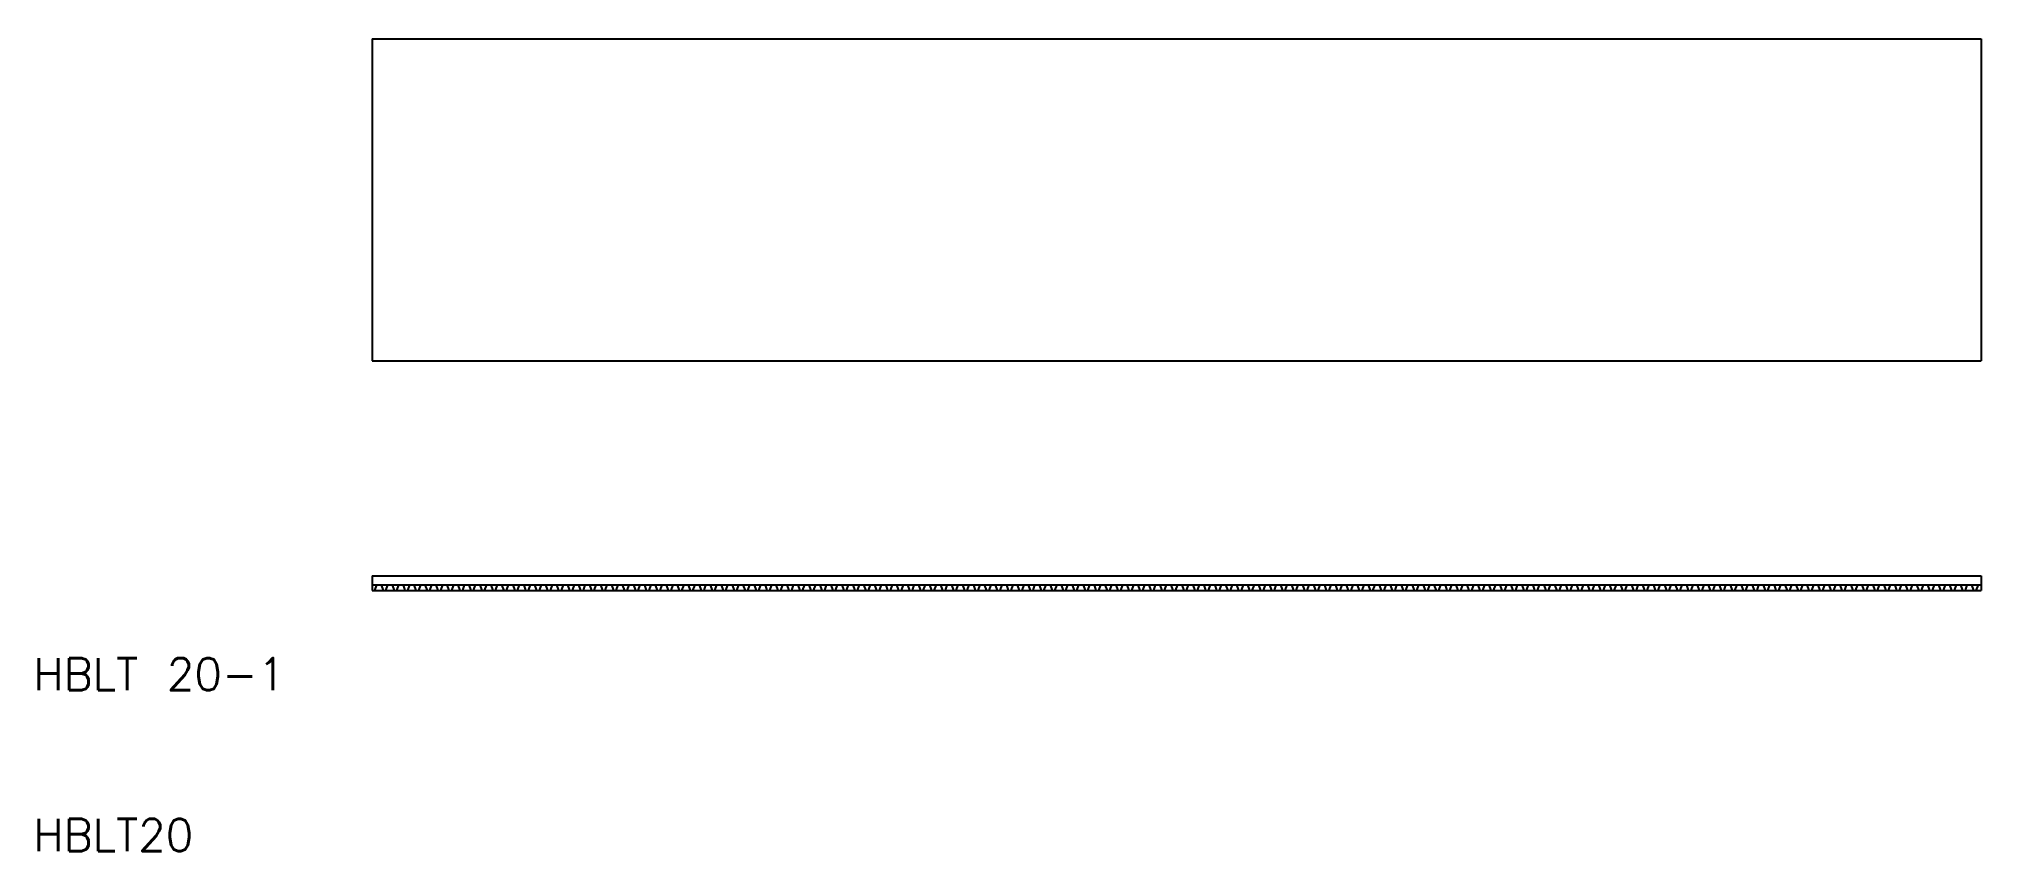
# Model space of a CAD drawing. Extents: x 10 to 131, y 10 to 60.
import ezdxf

# ---------------------------------------------------------------- set-up
doc = ezdxf.new("R2010")
doc.units = 0
doc.layers.get('0').update_dxf_attribs({"linetype": 'CONTINUOUS'})
doc.styles.get("Standard").update_dxf_attribs({"font": 'txt.shx', "bigfont": 'extfont.shx'})

msp = doc.modelspace()

# ---------------------------------------------------------------- linework, layer by layer
at = {"color": 7, "linetype": 'CONTINUOUS'}
for p, q in [((31.07, 60.48), (131.07, 60.48)), ((31.07, 60.48), (31.07, 40.48)), ((31.07, 40.48), (131.07, 40.48)), ((31.07, 27.1), (131.07, 27.1)), ((31.07, 27.1), (31.07, 26.2)), ((31.07, 26.55), (131.07, 26.55)), ((31.07, 26.2), (131.07, 26.2)), ((31.23, 26.2), (31.36, 26.55)), ((31.62, 26.55), (31.74, 26.2)), ((31.92, 26.2), (32.04, 26.55)), ((32.3, 26.55), (32.42, 26.2)), ((32.6, 26.2), (32.72, 26.55)), ((32.98, 26.55), (33.1, 26.2)), ((33.28, 26.2), (33.4, 26.55)), ((33.66, 26.55), (33.78, 26.2)), ((33.96, 26.2), (34.08, 26.55)), ((34.34, 26.55), (34.47, 26.2)), ((34.64, 26.2), (34.77, 26.55)), ((35.02, 26.55), (35.15, 26.2)), ((35.32, 26.2), (35.45, 26.55)), ((35.71, 26.55), (35.83, 26.2)), ((36.01, 26.2), (36.13, 26.55)), ((36.39, 26.55), (36.51, 26.2)), ((36.69, 26.2), (36.81, 26.55)), ((37.07, 26.55), (37.19, 26.2)), ((37.37, 26.2), (37.49, 26.55)), ((37.75, 26.55), (37.88, 26.2)), ((38.05, 26.2), (38.18, 26.55)), ((38.43, 26.55), (38.56, 26.2)), ((38.73, 26.2), (38.86, 26.55)), ((39.11, 26.55), (39.24, 26.2)), ((39.41, 26.2), (39.54, 26.55)), ((39.8, 26.55), (39.92, 26.2)), ((40.1, 26.2), (40.22, 26.55)), ((40.48, 26.55), (40.6, 26.2)), ((40.78, 26.2), (40.9, 26.55)), ((41.16, 26.55), (41.28, 26.2)), ((41.46, 26.2), (41.58, 26.55)), ((41.84, 26.55), (41.97, 26.2)), ((42.14, 26.2), (42.27, 26.55)), ((42.52, 26.55), (42.65, 26.2)), ((42.82, 26.2), (42.95, 26.55)), ((43.21, 26.55), (43.33, 26.2)), ((43.51, 26.2), (43.63, 26.55)), ((43.89, 26.55), (44.01, 26.2)), ((44.19, 26.2), (44.31, 26.55)), ((44.57, 26.55), (44.69, 26.2)), ((44.87, 26.2), (44.99, 26.55)), ((45.25, 26.55), (45.37, 26.2)), ((45.55, 26.2), (45.67, 26.55)), ((45.93, 26.55), (46.06, 26.2)), ((46.23, 26.2), (46.36, 26.55)), ((46.61, 26.55), (46.74, 26.2)), ((46.91, 26.2), (47.04, 26.55)), ((47.3, 26.55), (47.42, 26.2)), ((47.6, 26.2), (47.72, 26.55)), ((47.98, 26.55), (48.1, 26.2)), ((48.28, 26.2), (48.4, 26.55)), ((48.66, 26.55), (48.78, 26.2)), ((48.96, 26.2), (49.08, 26.55)), ((49.34, 26.55), (49.47, 26.2)), ((49.64, 26.2), (49.77, 26.55)), ((50.02, 26.55), (50.15, 26.2)), ((50.32, 26.2), (50.45, 26.55)), ((50.7, 26.55), (50.83, 26.2)), ((51, 26.2), (51.13, 26.55)), ((51.39, 26.55), (51.51, 26.2)), ((51.69, 26.2), (51.81, 26.55)), ((52.07, 26.55), (52.19, 26.2)), ((52.37, 26.2), (52.49, 26.55)), ((52.75, 26.55), (52.87, 26.2)), ((53.05, 26.2), (53.17, 26.55)), ((53.43, 26.55), (53.56, 26.2)), ((53.73, 26.2), (53.86, 26.55)), ((54.11, 26.55), (54.24, 26.2)), ((54.41, 26.2), (54.54, 26.55)), ((54.8, 26.55), (54.92, 26.2)), ((55.1, 26.2), (55.22, 26.55)), ((55.48, 26.55), (55.6, 26.2)), ((55.78, 26.2), (55.9, 26.55)), ((56.16, 26.55), (56.28, 26.2)), ((56.46, 26.2), (56.58, 26.55)), ((56.84, 26.55), (56.96, 26.2)), ((57.14, 26.2), (57.26, 26.55)), ((57.52, 26.55), (57.65, 26.2)), ((57.82, 26.2), (57.95, 26.55)), ((58.2, 26.55), (58.33, 26.2)), ((58.5, 26.2), (58.63, 26.55)), ((58.89, 26.55), (59.01, 26.2)), ((59.19, 26.2), (59.31, 26.55)), ((59.57, 26.55), (59.69, 26.2)), ((59.87, 26.2), (59.99, 26.55)), ((60.25, 26.55), (60.37, 26.2)), ((60.55, 26.2), (60.67, 26.55)), ((60.93, 26.55), (61.06, 26.2)), ((61.23, 26.2), (61.36, 26.55)), ((61.61, 26.55), (61.74, 26.2)), ((61.91, 26.2), (62.04, 26.55)), ((62.29, 26.55), (62.42, 26.2)), ((62.59, 26.2), (62.72, 26.55)), ((62.98, 26.55), (63.1, 26.2)), ((63.28, 26.2), (63.4, 26.55)), ((63.66, 26.55), (63.78, 26.2)), ((63.96, 26.2), (64.08, 26.55)), ((64.34, 26.55), (64.46, 26.2)), ((64.64, 26.2), (64.76, 26.55)), ((65.02, 26.55), (65.15, 26.2)), ((65.32, 26.2), (65.45, 26.55)), ((65.7, 26.55), (65.83, 26.2)), ((66, 26.2), (66.13, 26.55)), ((66.39, 26.55), (66.51, 26.2)), ((66.69, 26.2), (66.81, 26.55)), ((67.07, 26.55), (67.19, 26.2)), ((67.37, 26.2), (67.49, 26.55)), ((67.75, 26.55), (67.87, 26.2)), ((68.05, 26.2), (68.17, 26.55)), ((68.43, 26.55), (68.55, 26.2)), ((68.73, 26.2), (68.85, 26.55)), ((69.11, 26.55), (69.24, 26.2)), ((69.41, 26.2), (69.54, 26.55)), ((69.79, 26.55), (69.92, 26.2)), ((70.09, 26.2), (70.22, 26.55)), ((70.48, 26.55), (70.6, 26.2)), ((70.78, 26.2), (70.9, 26.55)), ((71.16, 26.55), (71.28, 26.2)), ((71.46, 26.2), (71.58, 26.55)), ((71.84, 26.55), (71.96, 26.2)), ((72.14, 26.2), (72.26, 26.55)), ((72.52, 26.55), (72.65, 26.2)), ((72.82, 26.2), (72.95, 26.55)), ((73.2, 26.55), (73.33, 26.2)), ((73.5, 26.2), (73.63, 26.55)), ((73.88, 26.55), (74.01, 26.2)), ((74.18, 26.2), (74.31, 26.55)), ((74.57, 26.55), (74.69, 26.2)), ((74.87, 26.2), (74.99, 26.55)), ((75.25, 26.55), (75.37, 26.2)), ((75.55, 26.2), (75.67, 26.55)), ((75.93, 26.55), (76.05, 26.2)), ((76.23, 26.2), (76.35, 26.55)), ((76.61, 26.55), (76.74, 26.2)), ((76.91, 26.2), (77.04, 26.55)), ((77.29, 26.55), (77.42, 26.2)), ((77.59, 26.2), (77.72, 26.55)), ((77.98, 26.55), (78.1, 26.2)), ((78.28, 26.2), (78.4, 26.55)), ((78.66, 26.55), (78.78, 26.2)), ((78.96, 26.2), (79.08, 26.55)), ((79.34, 26.55), (79.46, 26.2)), ((79.64, 26.2), (79.76, 26.55)), ((80.02, 26.55), (80.14, 26.2)), ((80.32, 26.2), (80.44, 26.55)), ((80.7, 26.55), (80.83, 26.2)), ((81, 26.2), (81.13, 26.55)), ((81.38, 26.55), (81.51, 26.2)), ((81.68, 26.2), (81.81, 26.55)), ((82.07, 26.55), (82.19, 26.2)), ((82.37, 26.2), (82.49, 26.55)), ((82.75, 26.55), (82.87, 26.2)), ((83.05, 26.2), (83.17, 26.55)), ((83.43, 26.55), (83.55, 26.2)), ((83.73, 26.2), (83.85, 26.55)), ((84.11, 26.55), (84.24, 26.2)), ((84.41, 26.2), (84.54, 26.55)), ((84.79, 26.55), (84.92, 26.2)), ((85.09, 26.2), (85.22, 26.55)), ((85.47, 26.55), (85.6, 26.2)), ((85.77, 26.2), (85.9, 26.55)), ((86.16, 26.55), (86.28, 26.2)), ((86.46, 26.2), (86.58, 26.55)), ((86.84, 26.55), (86.96, 26.2)), ((87.14, 26.2), (87.26, 26.55)), ((87.52, 26.55), (87.64, 26.2)), ((87.82, 26.2), (87.94, 26.55)), ((88.2, 26.55), (88.33, 26.2)), ((88.5, 26.2), (88.63, 26.55)), ((88.88, 26.55), (89.01, 26.2)), ((89.18, 26.2), (89.31, 26.55)), ((89.57, 26.55), (89.69, 26.2)), ((89.87, 26.2), (89.99, 26.55)), ((90.25, 26.55), (90.37, 26.2)), ((90.55, 26.2), (90.67, 26.55)), ((90.93, 26.55), (91.05, 26.2)), ((91.23, 26.2), (91.35, 26.55)), ((91.61, 26.55), (91.73, 26.2)), ((91.91, 26.2), (92.03, 26.55)), ((92.29, 26.55), (92.42, 26.2)), ((92.59, 26.2), (92.72, 26.55)), ((92.97, 26.55), (93.1, 26.2)), ((93.27, 26.2), (93.4, 26.55)), ((93.66, 26.55), (93.78, 26.2)), ((93.96, 26.2), (94.08, 26.55)), ((94.34, 26.55), (94.46, 26.2)), ((94.64, 26.2), (94.76, 26.55)), ((95.02, 26.55), (95.14, 26.2)), ((95.32, 26.2), (95.44, 26.55)), ((95.7, 26.55), (95.83, 26.2)), ((96, 26.2), (96.13, 26.55)), ((96.38, 26.55), (96.51, 26.2)), ((96.68, 26.2), (96.81, 26.55)), ((97.06, 26.55), (97.19, 26.2)), ((97.36, 26.2), (97.49, 26.55)), ((97.75, 26.55), (97.87, 26.2)), ((98.05, 26.2), (98.17, 26.55)), ((98.43, 26.55), (98.55, 26.2)), ((98.73, 26.2), (98.85, 26.55)), ((99.11, 26.55), (99.23, 26.2)), ((99.41, 26.2), (99.53, 26.55)), ((99.79, 26.55), (99.92, 26.2)), ((100.09, 26.2), (100.22, 26.55)), ((100.47, 26.55), (100.6, 26.2)), ((100.77, 26.2), (100.9, 26.55)), ((101.16, 26.55), (101.28, 26.2)), ((101.46, 26.2), (101.58, 26.55)), ((101.84, 26.55), (101.96, 26.2)), ((102.14, 26.2), (102.26, 26.55)), ((102.52, 26.55), (102.64, 26.2)), ((102.82, 26.2), (102.94, 26.55)), ((103.2, 26.55), (103.32, 26.2)), ((103.5, 26.2), (103.62, 26.55)), ((103.88, 26.55), (104.01, 26.2)), ((104.18, 26.2), (104.31, 26.55)), ((104.56, 26.55), (104.69, 26.2)), ((104.86, 26.2), (104.99, 26.55)), ((105.25, 26.55), (105.37, 26.2)), ((105.55, 26.2), (105.67, 26.55)), ((105.93, 26.55), (106.05, 26.2)), ((106.23, 26.2), (106.35, 26.55)), ((106.61, 26.55), (106.73, 26.2)), ((106.91, 26.2), (107.03, 26.55)), ((107.29, 26.55), (107.42, 26.2)), ((107.59, 26.2), (107.72, 26.55)), ((107.97, 26.55), (108.1, 26.2)), ((108.27, 26.2), (108.4, 26.55)), ((108.65, 26.55), (108.78, 26.2)), ((108.95, 26.2), (109.08, 26.55)), ((109.34, 26.55), (109.46, 26.2)), ((109.64, 26.2), (109.76, 26.55)), ((110.02, 26.55), (110.14, 26.2)), ((110.32, 26.2), (110.44, 26.55)), ((110.7, 26.55), (110.82, 26.2)), ((111, 26.2), (111.12, 26.55)), ((111.38, 26.55), (111.51, 26.2)), ((111.68, 26.2), (111.81, 26.55)), ((112.06, 26.55), (112.19, 26.2)), ((112.36, 26.2), (112.49, 26.55)), ((112.75, 26.55), (112.87, 26.2)), ((113.05, 26.2), (113.17, 26.55)), ((113.43, 26.55), (113.55, 26.2)), ((113.73, 26.2), (113.85, 26.55)), ((114.11, 26.55), (114.23, 26.2)), ((114.41, 26.2), (114.53, 26.55)), ((114.79, 26.55), (114.91, 26.2)), ((115.09, 26.2), (115.21, 26.55)), ((115.47, 26.55), (115.6, 26.2)), ((115.77, 26.2), (115.9, 26.55)), ((116.15, 26.55), (116.28, 26.2)), ((116.45, 26.2), (116.58, 26.55)), ((116.84, 26.55), (116.96, 26.2)), ((117.14, 26.2), (117.26, 26.55)), ((117.52, 26.55), (117.64, 26.2)), ((117.82, 26.2), (117.94, 26.55)), ((118.2, 26.55), (118.32, 26.2)), ((118.5, 26.2), (118.62, 26.55)), ((118.88, 26.55), (119.01, 26.2)), ((119.18, 26.2), (119.31, 26.55)), ((119.56, 26.55), (119.69, 26.2)), ((119.86, 26.2), (119.99, 26.55)), ((120.24, 26.55), (120.37, 26.2)), ((120.54, 26.2), (120.67, 26.55)), ((120.93, 26.55), (121.05, 26.2)), ((121.23, 26.2), (121.35, 26.55)), ((121.61, 26.55), (121.73, 26.2)), ((121.91, 26.2), (122.03, 26.55)), ((122.29, 26.55), (122.41, 26.2)), ((122.59, 26.2), (122.71, 26.55)), ((122.97, 26.55), (123.1, 26.2)), ((123.27, 26.2), (123.4, 26.55)), ((123.65, 26.55), (123.78, 26.2)), ((123.95, 26.2), (124.08, 26.55)), ((124.34, 26.55), (124.46, 26.2)), ((124.64, 26.2), (124.76, 26.55)), ((125.02, 26.55), (125.14, 26.2)), ((125.32, 26.2), (125.44, 26.55)), ((125.7, 26.55), (125.82, 26.2)), ((126, 26.2), (126.12, 26.55)), ((126.38, 26.55), (126.5, 26.2)), ((126.68, 26.2), (126.8, 26.55)), ((127.06, 26.55), (127.19, 26.2)), ((127.36, 26.2), (127.49, 26.55)), ((127.74, 26.55), (127.87, 26.2)), ((128.04, 26.2), (128.17, 26.55)), ((128.43, 26.55), (128.55, 26.2)), ((128.73, 26.2), (128.85, 26.55)), ((129.11, 26.55), (129.23, 26.2))]:
    msp.add_line(p, q, dxfattribs=at)
for p, q in [((131.07, 60.48), (131.07, 40.48)), ((131.07, 27.1), (131.07, 26.2)), ((129.41, 26.2), (129.53, 26.55)), ((129.79, 26.55), (129.91, 26.2)), ((130.09, 26.2), (130.21, 26.55)), ((130.47, 26.55), (130.6, 26.2)), ((130.77, 26.2), (130.9, 26.55))]:
    msp.add_line(p, q)

# ---------------------------------------------------------------- texts
for s, p in [('HBLT 20-1', (10, 20)), ('HBLT20', (10, 10))]:
    msp.add_text(s, height=2, dxfattribs=at).set_placement(p)

doc.saveas('drawing.dxf')
